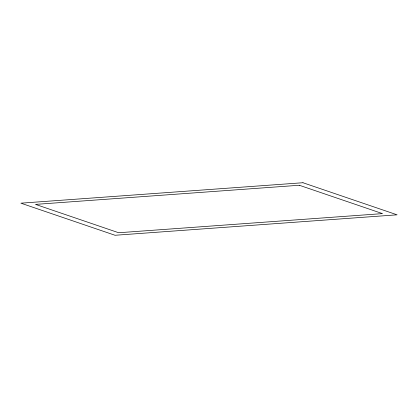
<?xml version="1.0" encoding="UTF-8"?>
<svg xmlns="http://www.w3.org/2000/svg" width="418" height="418" viewBox="0 0 418 418"><rect width="100%" height="100%" fill="white"/><g stroke="black" fill="none" stroke-linecap="round" stroke-linejoin="round"><path stroke-width="0.63" d="M302.951 182.729L20.9 203.179L115.049 235.271L397.1 214.821L302.951 182.729M299.314 185.258L35.499 204.386L118.686 232.742L382.501 213.614L299.314 185.258"/></g></svg>
